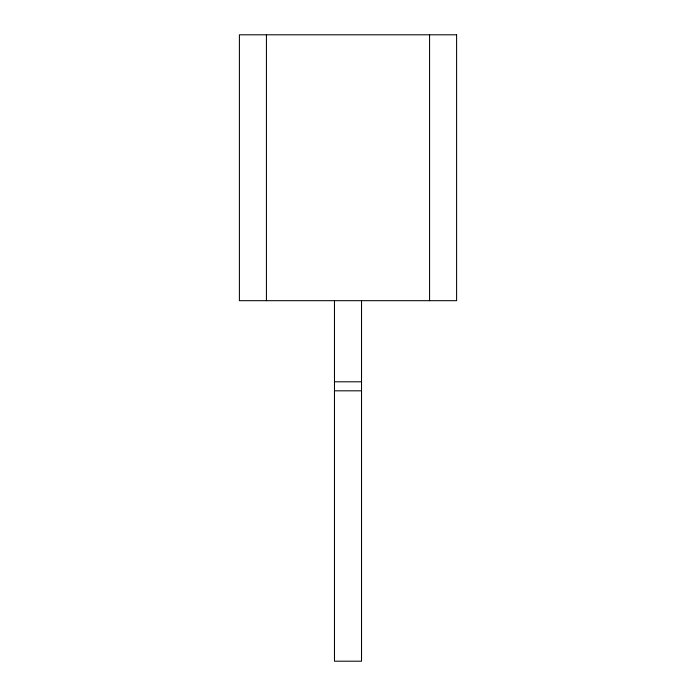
<?xml version="1.0" encoding="UTF-8"?>
<svg xmlns="http://www.w3.org/2000/svg" width="696" height="696" viewBox="0 0 696 696"><rect width="100%" height="100%" fill="white"/><g stroke="black" fill="none" stroke-linecap="round" stroke-linejoin="round"><path stroke-width="1.04" d="M334.48 381.8L361.52 381.8M334.48 390.813L361.52 390.813M429.571 34.8L429.571 300.681M361.52 300.681L361.52 661.2L334.48 661.2L334.48 300.681M266.429 34.8L266.429 300.681M456.602 34.8L239.398 34.8L239.398 300.681L456.602 300.681L456.602 34.8"/></g></svg>
